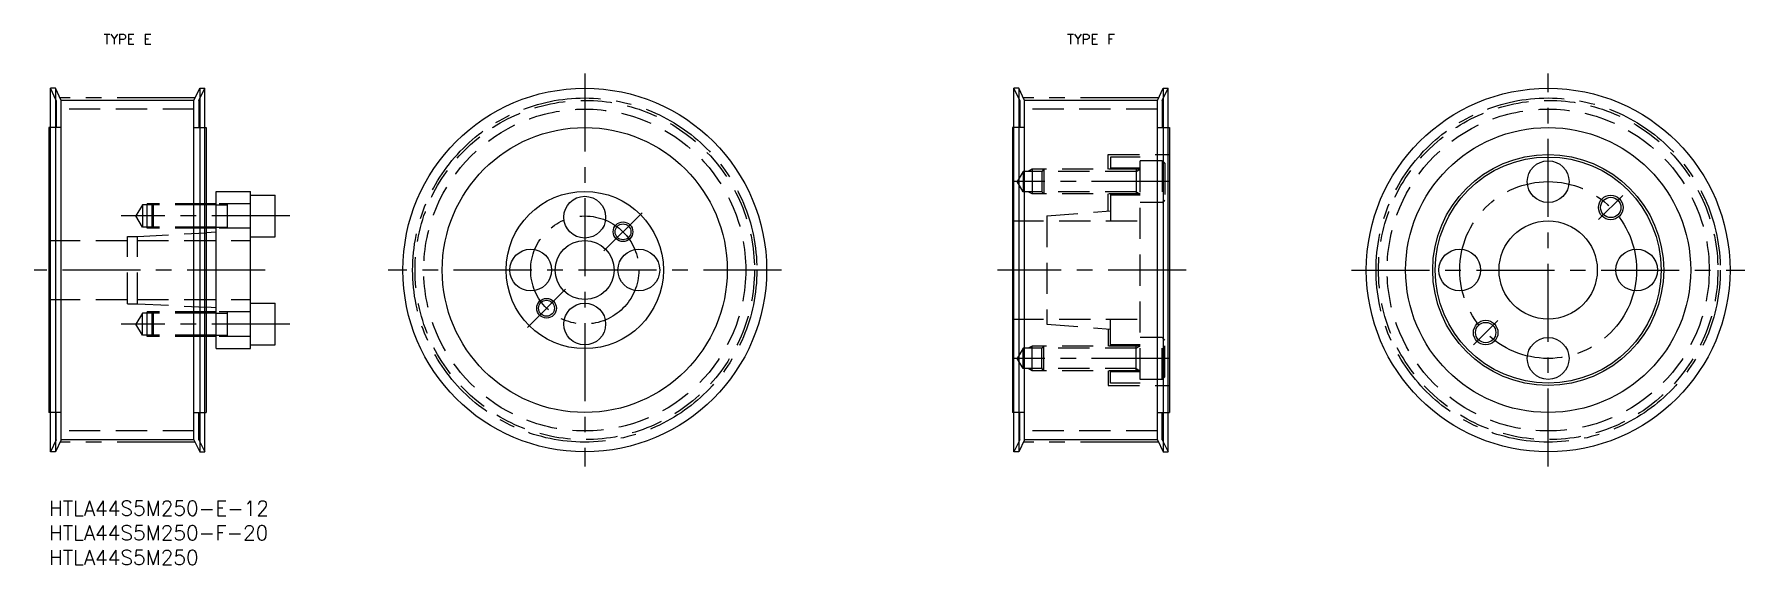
# Model space of a CAD drawing. Extents: x -3 to 345, y -13 to 95.
import ezdxf
from ezdxf.enums import TextEntityAlignment as Align

# ---------------------------------------------------------------- set-up
doc = ezdxf.new("R2010")
doc.units = 0
doc.header["$LTSCALE"] = 0.5
doc.linetypes.add('CENTER', pattern=[50.8, 31.75, -6.35, 6.35, -6.35])
doc.linetypes.add('DASHED', pattern=[19.05, 12.7, -6.35])
for name, color, linetype in [('MSM_CENTER', 1, 'CENTER'), ('MSM_CONTINUOUS', 7, 'CONTINUOUS'), ('MSM_DASHED', 4, 'DASHED'), ('MSM_NARROW', 5, 'CONTINUOUS'), ('MSM_PART_NUMBER', 7, 'CONTINUOUS')]:
    doc.layers.add(name, color=color, linetype=linetype)
doc.styles.add('MISUMI', font='txt.shx')
doc.styles.get("Standard").update_dxf_attribs({"font": 'txt.shx', "height": 3, "bigfont": 'bigfont.shx'})

# ---------------------------------------------------------------- blocks, each defined once
blk = doc.blocks.new('*U2')
at = {"layer": 'MSM_PART_NUMBER'}
blk.add_text('HTLA44S5M250-E-12', height=3, dxfattribs=at).set_placement((0, -3))
blk = doc.blocks.new('*U4')
at = {"layer": 'MSM_PART_NUMBER'}
blk.add_text('HTLA44S5M250-F-20', height=3, dxfattribs=at).set_placement((0, -8))
blk = doc.blocks.new('*U5')
at = {"layer": 'MSM_PART_NUMBER'}
blk.add_text('HTLA44S5M250', height=3, dxfattribs=at).set_placement((0, -13))

msp = doc.modelspace()

# ---------------------------------------------------------------- linework, layer by layer
at = {"layer": 'MSM_CENTER'}
for p, q in [((109.02, 87), (109.02, 7)), ((305.04, 7), (305.04, 87)), ((29.73, 82.02), (2.27, 82.02)), ((225.76, 82.02), (198.29, 82.02)), ((228.02, 65), (196.14, 65)), ((315.3, 57.25), (320.25, 62.2)), ((49, 58), (14.7, 58)), ((112.91, 50.89), (120.69, 58.67)), ((44, 47), (-3, 47)), ((149.02, 47), (69.02, 47)), ((231.36, 47), (193.02, 47)), ((265.04, 47), (345.04, 47)), ((97.36, 35.33), (105.13, 43.11)), ((49, 36), (14.7, 36)), ((294.79, 36.75), (289.84, 31.8)), ((228.02, 29), (196.14, 29)), ((29.73, 11.98), (2.27, 11.98)), ((225.76, 11.98), (198.29, 11.98))]:
    msp.add_line(p, q, dxfattribs=at)
for centre, radius in [((109.02, 47), 35.02), ((305.04, 47), 35.02), ((305.04, 47), 18), ((109.02, 47), 11)]:
    msp.add_circle(centre, radius, dxfattribs=at)
at = {"layer": 'MSM_CONTINUOUS'}
for p, q in [((0.3, 10), (0.3, 84)), ((1.3, 84), (0.3, 84)), ((1.3, 84), (1.3, 10)), ((2.5, 81.53), (1.3, 84)), ((29.5, 81.53), (30.7, 84)), ((30.7, 84), (30.7, 10)), ((30.7, 84), (31.7, 84)), ((31.7, 10), (31.7, 84)), ((196.32, 10), (196.32, 84)), ((197.32, 84), (196.32, 84)), ((197.32, 84), (197.32, 10)), ((198.52, 81.53), (197.32, 84)), ((225.52, 81.53), (226.72, 84)), ((226.72, 84), (226.72, 10)), ((226.72, 84), (227.72, 84)), ((227.72, 10), (227.72, 84)), ((2.5, 12.46), (2.5, 81.53)), ((29.5, 81.53), (2.5, 81.53)), ((29.5, 12.46), (29.5, 81.53)), ((198.52, 12.46), (198.52, 81.53)), ((225.52, 81.53), (198.52, 81.53)), ((225.52, 12.46), (225.52, 81.53)), ((0, 76), (0, 18)), ((0.3, 76), (0, 76)), ((31.7, 76), (32, 76)), ((32, 76), (32, 18)), ((196.02, 76), (196.02, 18)), ((196.32, 76), (196.02, 76)), ((227.72, 76), (228.02, 76)), ((228.02, 76), (228.02, 18)), ((34, 63), (41, 63)), ((34, 31), (34, 63)), ((41, 31), (41, 63)), ((34, 60.25), (32, 60.25)), ((41, 62.25), (46, 62.25)), ((46, 53.75), (46, 62.25)), ((34, 55.75), (32, 55.75)), ((34, 54.7), (32, 54.59)), ((41, 53.75), (46, 53.75)), ((34, 39.3), (32, 39.41)), ((41, 40.25), (46, 40.25)), ((46, 31.75), (46, 40.25)), ((34, 38.25), (32, 38.25)), ((34, 33.75), (32, 33.75)), ((41, 31.75), (46, 31.75)), ((34, 31), (41, 31)), ((0.3, 18), (0, 18)), ((31.7, 18), (32, 18)), ((196.32, 18), (196.02, 18)), ((227.72, 18), (228.02, 18)), ((2.5, 12.46), (1.3, 10)), ((29.5, 12.46), (2.5, 12.46)), ((29.5, 12.46), (30.7, 10)), ((198.52, 12.46), (197.32, 10)), ((225.52, 12.46), (198.52, 12.46)), ((225.52, 12.46), (226.72, 10)), ((1.3, 10), (0.3, 10)), ((30.7, 10), (31.7, 10)), ((197.32, 10), (196.32, 10)), ((226.72, 10), (227.72, 10))]:
    msp.add_line(p, q, dxfattribs=at)
for centre, radius in [((109.02, 47), 37), ((305.04, 47), 37), ((109.02, 47), 29), ((305.04, 47), 29), ((305.04, 47), 23.5), ((305.04, 47), 23), ((305.04, 65), 4.25), ((109.02, 47), 16), ((109.02, 57.75), 4.25), ((317.77, 59.73), 2.07), ((116.8, 54.78), 1.62), ((305.04, 47), 10), ((109.02, 47), 6), ((98.02, 47), 4.25), ((120.02, 47), 4.25), ((287.04, 47), 4.25), ((323.04, 47), 4.25), ((101.24, 39.22), 1.62), ((109.02, 36), 4.25), ((292.32, 34.27), 2.07), ((305.04, 29), 4.25)]:
    msp.add_circle(centre, radius, dxfattribs=at)
at = {"layer": 'MSM_DASHED'}
for p, q in [((1.5, 81.53), (0.3, 84)), ((30.5, 81.53), (31.7, 84)), ((197.52, 81.53), (196.32, 84)), ((226.52, 81.53), (227.72, 84)), ((1.5, 81.53), (1.5, 76)), ((30.5, 81.53), (30.5, 76)), ((197.52, 81.53), (197.52, 76)), ((226.52, 81.53), (226.52, 76)), ((29.5, 79.76), (2.5, 79.76)), ((225.52, 79.76), (198.52, 79.76)), ((2.5, 76), (0.3, 76)), ((29.5, 76), (31.7, 76)), ((198.52, 76), (196.32, 76)), ((225.52, 76), (227.72, 76)), ((215.52, 70.5), (228.02, 70.5)), ((215.52, 67.5), (215.52, 70.5)), ((222.02, 70), (216.02, 70)), ((216.02, 70), (216.02, 67.5)), ((222.02, 24.75), (222.02, 70)), ((198.22, 67.07), (197.02, 65)), ((202.02, 67.07), (198.22, 67.07)), ((198.22, 67.07), (198.22, 62.93)), ((200.02, 67.5), (199.27, 67.07)), ((222.02, 67.5), (200.02, 67.5)), ((200.02, 67.5), (200.02, 62.5)), ((202.45, 67.5), (202.02, 67.07)), ((221.22, 67.07), (202.02, 67.07)), ((202.02, 67.07), (202.02, 62.93)), ((202.45, 67.5), (202.45, 62.5)), ((222.02, 67.75), (216.02, 67.75)), ((221.22, 67.5), (221.22, 62.5)), ((221.22, 67.07), (221.97, 67.5)), ((226.52, 69.25), (222.02, 69.25)), ((226.52, 69.25), (226.52, 60.75)), ((226.52, 69.25), (227.02, 68.75)), ((227.02, 68.75), (227.02, 61.25)), ((198.22, 62.93), (197.02, 65)), ((221.22, 62.93), (198.22, 62.93)), ((200.02, 62.5), (199.27, 62.93)), ((202.45, 62.5), (202.02, 62.93)), ((221.22, 62.93), (221.97, 62.5)), ((19, 60.25), (17.7, 58)), ((19, 60.25), (19, 55.75)), ((32, 60.25), (19, 60.25)), ((20, 55.5), (20, 60.5)), ((32, 60.5), (20, 60.5)), ((21.25, 60.5), (21, 60.25)), ((21, 55.75), (21, 60.25)), ((21.25, 55.5), (21.25, 60.5)), ((41, 60.5), (34, 60.5)), ((34, 60.25), (36.33, 60.25)), ((36.33, 55.5), (36.33, 60.5)), ((222.02, 62.5), (200.02, 62.5)), ((215.52, 59.01), (215.52, 62.5)), ((216.02, 62.5), (216.02, 57)), ((222.02, 62.25), (216.02, 62.25)), ((226.52, 60.75), (222.02, 60.75)), ((226.52, 60.75), (227.02, 61.25)), ((19, 55.75), (17.7, 58)), ((32, 55.75), (19, 55.75)), ((21.25, 55.5), (21, 55.75)), ((34, 55.75), (36.33, 55.75)), ((196.02, 57), (222.02, 57)), ((203.02, 58.02), (216.02, 59.05)), ((203.02, 58.02), (203.02, 35.98)), ((0, 53), (16, 53)), ((16, 40.15), (16, 53.85)), ((16, 53.85), (18, 53.85)), ((18, 53.85), (32, 54.59)), ((18, 40.15), (18, 53.85)), ((18, 53), (41, 53)), ((32, 55.5), (20, 55.5)), ((41, 55.5), (34, 55.5)), ((0, 41), (16, 41)), ((16, 40.15), (18, 40.15)), ((18, 41), (41, 41)), ((18, 40.15), (32, 39.41)), ((20, 33.5), (20, 38.5)), ((32, 38.5), (20, 38.5)), ((21.25, 38.5), (21, 38.25)), ((21.25, 33.5), (21.25, 38.5)), ((41, 38.5), (34, 38.5)), ((36.33, 33.5), (36.33, 38.5)), ((19, 38.25), (17.7, 36)), ((19, 33.75), (17.7, 36)), ((19, 33.75), (19, 38.25)), ((32, 38.25), (19, 38.25)), ((21, 33.75), (21, 38.25)), ((34, 38.25), (36.33, 38.25)), ((196.02, 37), (222.02, 37)), ((203.02, 35.98), (216.02, 34.95)), ((215.52, 34.99), (215.52, 31.5)), ((216.02, 31.5), (216.02, 37)), ((32, 33.75), (19, 33.75)), ((32, 33.5), (20, 33.5)), ((21.25, 33.5), (21, 33.75)), ((34, 33.75), (36.33, 33.75)), ((41, 33.5), (34, 33.5)), ((200.02, 31.5), (199.27, 31.07)), ((222.02, 31.5), (200.02, 31.5)), ((200.02, 26.5), (200.02, 31.5)), ((202.45, 31.5), (202.02, 31.07)), ((202.45, 26.5), (202.45, 31.5)), ((222.02, 31.75), (216.02, 31.75)), ((221.22, 26.5), (221.22, 31.5)), ((221.22, 31.07), (221.97, 31.5)), ((226.52, 33.25), (222.02, 33.25)), ((226.52, 24.75), (226.52, 33.25)), ((226.52, 33.25), (227.02, 32.75)), ((227.02, 25.25), (227.02, 32.75)), ((198.22, 31.07), (197.02, 29)), ((198.22, 26.93), (197.02, 29)), ((198.22, 26.93), (198.22, 31.07)), ((221.22, 31.07), (198.22, 31.07)), ((202.02, 26.93), (202.02, 31.07)), ((202.02, 26.93), (198.22, 26.93)), ((200.02, 26.5), (199.27, 26.93)), ((222.02, 26.5), (200.02, 26.5)), ((221.22, 26.93), (202.02, 26.93)), ((202.45, 26.5), (202.02, 26.93)), ((215.52, 26.5), (215.52, 23.5)), ((216.02, 24), (216.02, 26.5)), ((222.02, 26.25), (216.02, 26.25)), ((221.22, 26.93), (221.97, 26.5)), ((226.52, 24.75), (222.02, 24.75)), ((226.52, 24.75), (227.02, 25.25)), ((215.52, 23.5), (228.02, 23.5)), ((222.02, 24), (216.02, 24)), ((2.5, 18), (0.3, 18)), ((1.5, 12.46), (1.5, 18)), ((29.5, 18), (31.7, 18)), ((30.5, 12.46), (30.5, 18)), ((198.52, 18), (196.32, 18)), ((197.52, 12.46), (197.52, 18)), ((225.52, 18), (227.72, 18)), ((226.52, 12.46), (226.52, 18)), ((29.5, 14.24), (2.5, 14.24)), ((225.52, 14.24), (198.52, 14.24)), ((1.5, 12.46), (0.3, 10)), ((30.5, 12.46), (31.7, 10)), ((197.52, 12.46), (196.32, 10)), ((226.52, 12.46), (227.72, 10))]:
    msp.add_line(p, q, dxfattribs=at)
for centre, radius in [((109.02, 47), 34.53), ((305.04, 47), 34.53), ((109.02, 47), 32.76), ((305.04, 47), 32.76)]:
    msp.add_circle(centre, radius, dxfattribs=at)
at = {"layer": 'MSM_NARROW'}
for p, q in [((34, 60.5), (32, 60.5)), ((34, 55.5), (32, 55.5)), ((34, 38.5), (32, 38.5)), ((34, 33.5), (32, 33.5))]:
    msp.add_line(p, q, dxfattribs=at)
for centre, radius in [((317.77, 59.73), 2.5), ((116.8, 54.78), 2), ((101.24, 39.22), 2), ((292.32, 34.27), 2.5)]:
    msp.add_circle(centre, radius, dxfattribs=at)

# ---------------------------------------------------------------- block references
at = {"layer": 'MSM_CONTINUOUS'}
for name in ['*U2', '*U4', '*U5']:
    msp.add_blockref(name, (0, 0), dxfattribs=at)

# ---------------------------------------------------------------- texts
at = {"layer": 'MSM_PART_NUMBER', "style": 'MISUMI'}
for s, p in [('TYPE E', (16, 94)), ('TYPE F', (212.02, 94))]:
    msp.add_text(s, height=2, dxfattribs=at).set_placement(p, align=Align.MIDDLE_CENTER)

doc.saveas('drawing.dxf')
